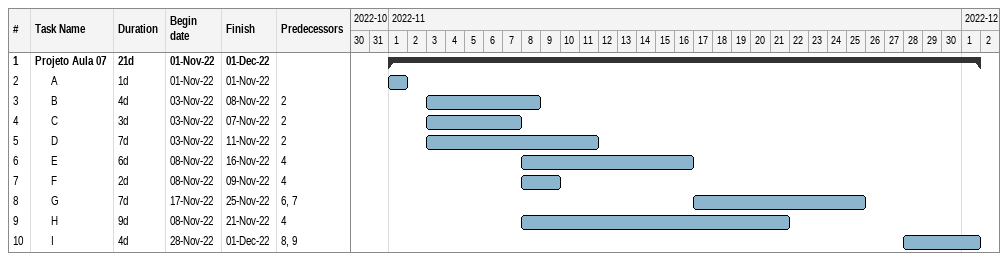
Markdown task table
| ID | Level | Task | Duration | Start | Finish | Predecessors |
|---|---|---|---|---|---|---|
| 1 | 1 | **Projeto Aula 07** | 21d | 2022-11-01 | 2022-12-01 |  |
| 2 | 2 | A | 1d | 2022-11-01 | 2022-11-01 |  |
| 3 | 2 | B | 4d | 2022-11-03 | 2022-11-08 | 2 |
| 4 | 2 | C | 3d | 2022-11-03 | 2022-11-07 | 2 |
| 5 | 2 | D | 7d | 2022-11-03 | 2022-11-11 | 2 |
| 6 | 2 | E | 6d | 2022-11-08 | 2022-11-16 | 4 |
| 7 | 2 | F | 2d | 2022-11-08 | 2022-11-09 | 4 |
| 8 | 2 | G | 7d | 2022-11-17 | 2022-11-25 | 6, 7 |
| 9 | 2 | H | 9d | 2022-11-08 | 2022-11-21 | 4 |
| 10 | 2 | I | 4d | 2022-11-28 | 2022-12-01 | 8, 9 |
